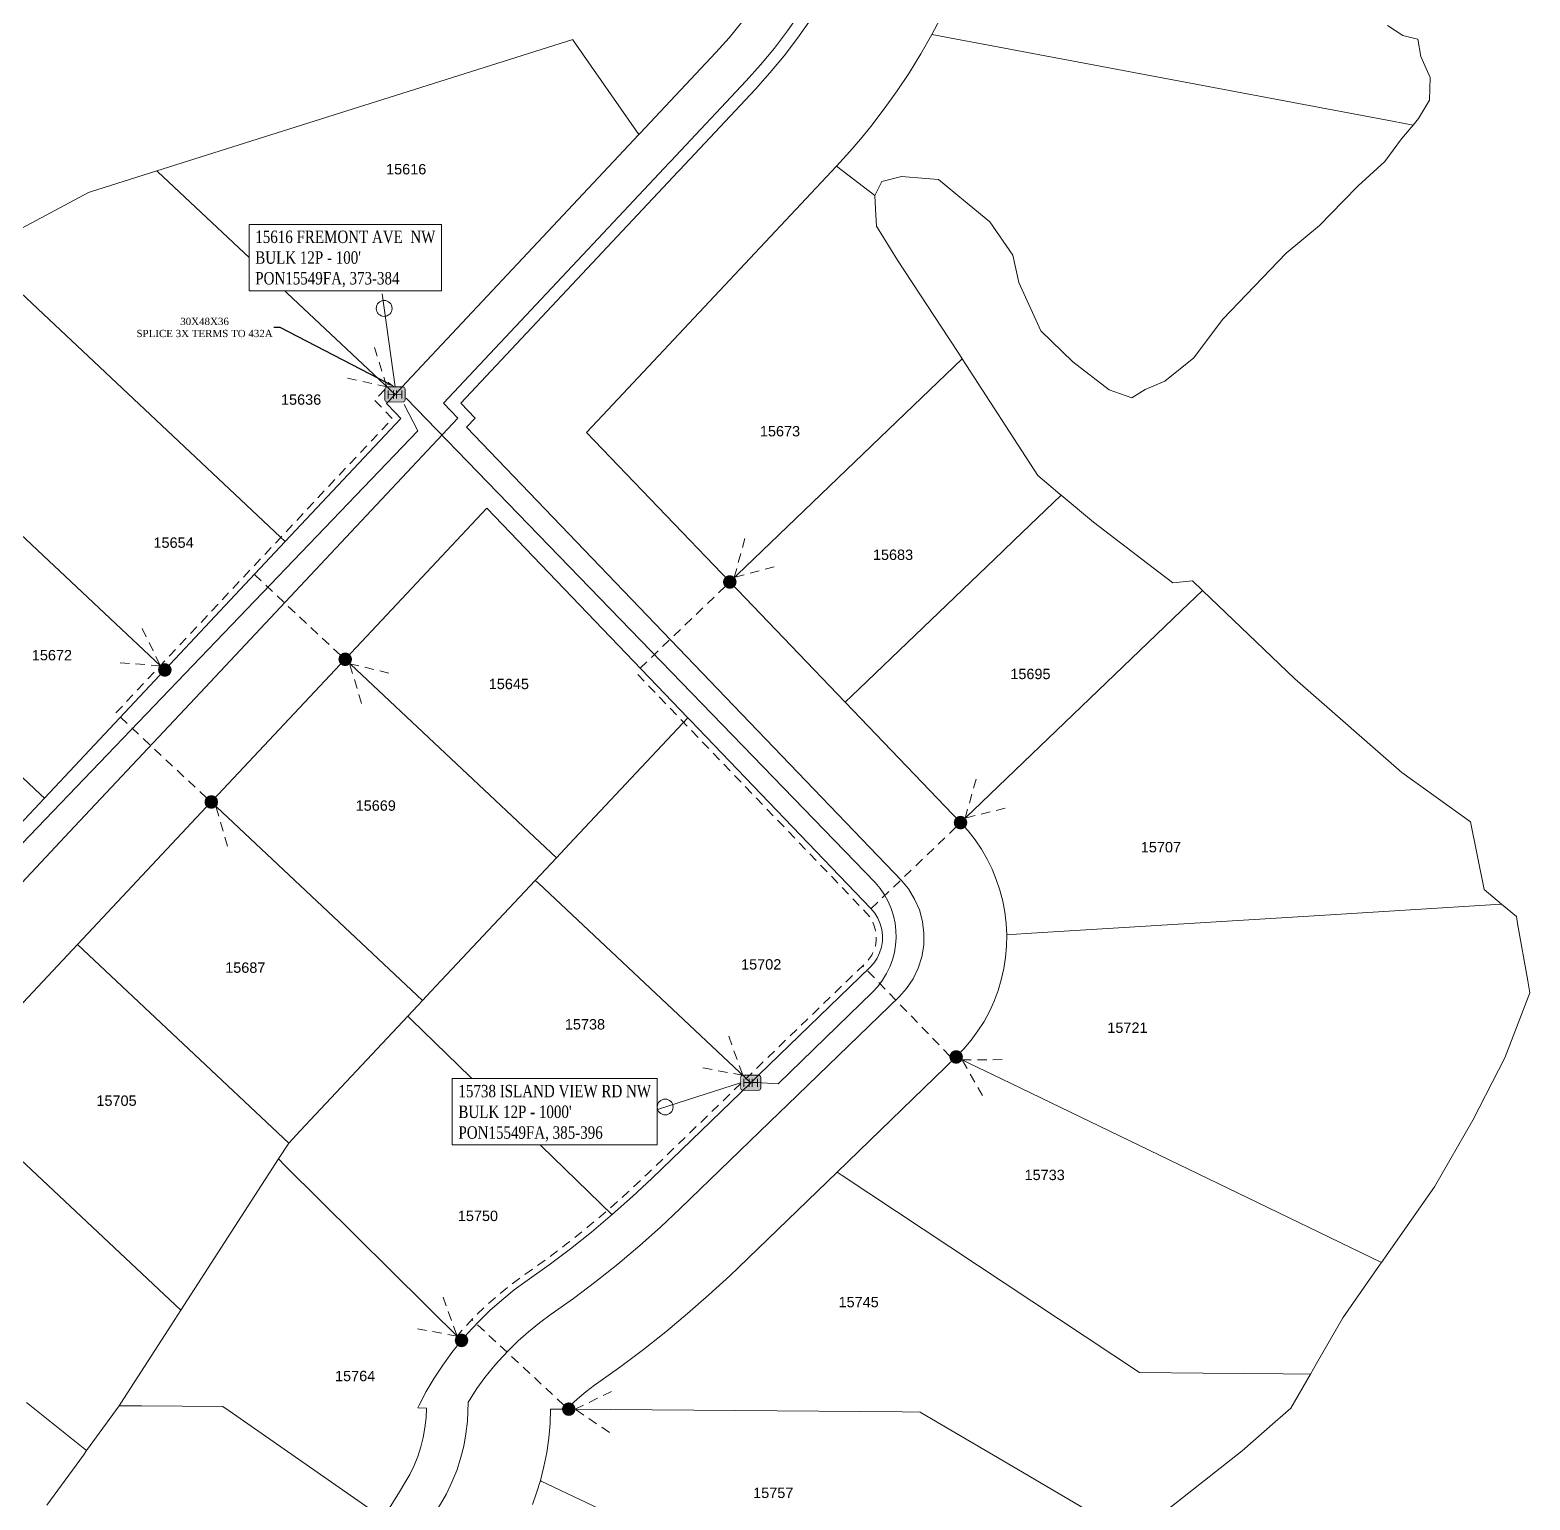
# Model space of a CAD drawing. Header units: feet. Extents: x 865220 to 2774701, y -2240498 to 961524.
# Drawn here: x 2767612 to 2768336, y 955923 to 956633 of the extents above; entities that cross this region are included whole.
import ezdxf
from ezdxf import colors
from ezdxf.entities.mleader import LeaderData, LeaderLine
from ezdxf.enums import TextEntityAlignment as Align
from ezdxf.lldxf.tags import DXFTag
from ezdxf.math import Vec2, Vec3

# ---------------------------------------------------------------- set-up
doc = ezdxf.new("R2010")
doc.units = ezdxf.units.FT
doc.header["$LTSCALE"] = 0.015
doc.header["$MEASUREMENT"] = 0
doc.linetypes.add('DASHED', pattern=[5, 3, -2])
for name, color, linetype, lineweight in [('144D', 112, '144D', 5), ('432A', 112, '432A', 5), ('DETAIL', 7, 'Continuous', 5), ('DROP BURIED', 7, 'DASHED', 5), ('Parcels', 7, 'Continuous', 0), ('PROP_TEL', 6, 'Continuous', 5), ('RUNNING LINE (UNDERGROUND)', 10, 'Continuous', 40), ('TAIL', 1, 'MST', 5), ('TERMINALS', 7, 'Continuous', 5)]:
    doc.layers.add(name, color=color, linetype=linetype, lineweight=lineweight)
doc.layers.add('Scott County Addresses', color=7, linetype='Continuous')
doc.layers.add('TELEPHONE STRUCT-PROP', color=6, linetype='Continuous')
doc.styles.add('Dimensions 100', font='arial.ttf')
doc.styles.add('Line', font='txt.shx', dxfattribs={"height": 3})
doc.styles.add('SIMPLEX', font='times.ttf', dxfattribs={"width": 0.8})
doc.styles.get("Standard").update_dxf_attribs({"font": 'times.ttf'})
doc.styles.add('Utilities', font='arial.ttf', dxfattribs={"height": 2.5})
tags = doc.linetypes.add('144D', pattern='A,80,-5,["144D",Line,S=1.5,R=0,X=0,Y=-1.5],-24', length=109).pattern_tags.tags
tags[6] = DXFTag(74, 10)
tags = doc.linetypes.add('432A', pattern='A,80,-5,["432A",Line,S=1.5,R=0,X=0,Y=-1.5],-24', length=109).pattern_tags.tags
tags[6] = DXFTag(74, 10)
tags = doc.linetypes.add('MST', pattern='A,5,-5,5,-5,["TAIL",Line,S=1.5,R=0,X=0,Y=-1.5],-20', length=40).pattern_tags.tags
tags[10] = DXFTag(74, 10)

# ---------------------------------------------------------------- blocks, each defined once
blk = doc.blocks.new('ACMAP_ANN_TEMPLATE_Scott County Address')
at = {"layer": 'Scott County Addresses', "style": 'Dimensions 100'}
blk.add_attdef('ScottCountyAddress', (0, 0), '', height=50, dxfattribs=at)
blk = doc.blocks.new('NEW HH')
at = {"ltscale": 40, "true_color": 0xffffff}
h = blk.add_hatch(color=7, dxfattribs=at)
h.dxf.hatch_style = 1
h.paths.add_polyline_path([(-0.0611, -0.0305, 0.414214), (-0.0458, -0.0458), (0.0458, -0.0458, 0.414214), (0.0611, -0.0305), (0.0611, 0.0305, 0.414214), (0.0458, 0.0458), (-0.0458, 0.0458, 0.414214), (-0.0611, 0.0305)])
at = {"layer": 'RUNNING LINE (UNDERGROUND)', "color": 6, "lineweight": 0, "const_width": 0.005, "flags": 128}
blk.add_lwpolyline([(-0.0611, 0.0305), (-0.0611, -0.0305, 0.414214), (-0.0458, -0.0458), (0.0458, -0.0458, 0.414214), (0.0611, -0.0305), (0.0611, 0.0305, 0.414214), (0.0458, 0.0458), (-0.0458, 0.0458, 0.414214)], format="xyb", close=True, dxfattribs=at)
at = {"layer": 'TELEPHONE STRUCT-PROP', "color": 18, "true_color": 0x000000, "style": 'Utilities'}
blk.add_text('HH', height=0.05, dxfattribs=at).set_placement((0, 0), align=Align.MIDDLE_CENTER)
blk = doc.blocks.new('Proposed FlowerPot')
at = {"lineweight": 5, "ltscale": 100, "true_color": 0xffffff}
h = blk.add_hatch(color=7, dxfattribs=at)
h.dxf.hatch_style = 1
h.paths.add_polyline_path([(-0.06, 0, 0.414214), (0, -0.06, 0.414214), (0.06, 0, 0.414214), (0, 0.06, 0.414214)])
at = {"lineweight": 5, "ltscale": 100}
blk.add_circle((0, 0), 0.0604, dxfattribs=at)
at = {"layer": 'RUNNING LINE (UNDERGROUND)', "color": 6, "lineweight": 5, "const_width": 0.00907, "flags": 128}
blk.add_lwpolyline([(-0.06, 0, -0.414214), (0, 0.06, -0.414214), (0.06, 0, -0.414214), (0, -0.06, -0.414214), (-0.06, 0)], format="xyb", dxfattribs=at)
at = {"color": 18, "linetype": 'ByBlock', "lineweight": 5, "ltscale": 100, "true_color": 0x000000, "style": 'Dimensions 100'}
blk.add_text('F', height=0.0744, dxfattribs=at).set_placement((-0.029, -0.037))
blk = doc.blocks.new('TERMINAL')
at = {"lineweight": 5, "ltscale": 0.5, "flags": 128}
blk.add_lwpolyline([(-0.07, -0.65), (-0.07, 44.75)], dxfattribs=at)
at = {"lineweight": 5, "ltscale": 0.5}
blk.add_circle((-0.07, 37.61), 3.83, dxfattribs=at)

msp = doc.modelspace()

# ---------------------------------------------------------------- linework, layer by layer
at = {"layer": '144D', "lineweight": 5, "ltscale": 100, "flags": 128}
msp.add_lwpolyline([(2768004.85, 956736.15), (2768021.13, 956707.77), (2768017.15, 956695.46), (2768013.41, 956685.36), (2768009.25, 956675.44), (2768004.68, 956665.69), (2767999.71, 956656.15), (2767994.33, 956646.83), (2767988.57, 956637.74), (2767982.43, 956628.89), (2767975.93, 956620.32), (2767969.07, 956612.03), (2767962.05, 956604.23), (2767925.32, 956565.11), (2767924.71, 956564.46), (2767900.24, 956538.39), (2767819.7, 956452.61), (2767826.63, 956445.39), (2767822.51, 956441), (2767943.84, 956314.55), (2768032.75, 956221.9), (2768035.95, 956218.05), (2768038.95, 956213.17), (2768041.23, 956207.91), (2768042.73, 956202.39), (2768043.44, 956196.71), (2768043.33, 956190.98), (2768042.41, 956185.33), (2768040.7, 956179.87), (2768038.23, 956174.7), (2768035.05, 956169.94), (2768031.7, 956166.21), (2767977.54, 956113.88), (2767973.67, 956110.13), (2767925.75, 956063.83), (2767916.14, 956054.79), (2767906.18, 956045.91), (2767895.53, 956036.93), (2767884.96, 956028.5), (2767874.16, 956020.36), (2767863.45, 956012.74), (2767857.69, 956008.54), (2767852.42, 956004.31), (2767847.37, 955999.83), (2767842.54, 955995.12), (2767837.87, 955990.1), (2767835.48, 955987.32), (2767831.32, 955982.11), (2767827.47, 955976.8), (2767823.87, 955971.31), (2767823.28, 955970.32), (2767822.89, 955961.14), (2767822.22, 955955.06), (2767821.13, 955949.03), (2767819.64, 955943.09), (2767817.74, 955937.27), (2767815.46, 955931.59), (2767812.79, 955926.07), (2767809.92, 955921.05), (2767807.08, 955916.45), (2767799.28, 955903.8), (2767757.28, 955835.72), (2767715.28, 955767.64), (2767673.29, 955699.55), (2767640.34, 955645.78), (2767614.27, 955641.97)], dxfattribs=at)
at = {"layer": '432A', "lineweight": 5, "ltscale": 100, "flags": 128}
msp.add_lwpolyline([(2768003.87, 956731.72), (2768014.71, 956707.42), (2768011.48, 956697.42), (2768007.83, 956687.57), (2768003.77, 956677.87), (2767999.3, 956668.36), (2767994.44, 956659.04), (2767989.2, 956649.93), (2767983.57, 956641.05), (2767977.58, 956632.42), (2767971.23, 956624.05), (2767964.53, 956615.95), (2767957.64, 956608.29), (2767920.95, 956569.22), (2767920.34, 956568.57), (2767895.86, 956542.5), (2767811.42, 956452.56), (2767818.35, 956445.34), (2767749.56, 956372.08), (2767691.38, 956310.12), (2767633.21, 956248.16), (2767575.03, 956186.21), (2767520.27, 956127.89), (2767468.55, 956072.81), (2767399.47, 955998.27), (2767389.51, 955986.59), (2767378.57, 955973.21), (2767367.86, 955959.53), (2767366.97, 955958.37), (2767360.5, 955949.77), (2767354.13, 955941.08), (2767353.12, 955939.68), (2767352.08, 955938.23), (2767351.05, 955936.79), (2767348.97, 955933.86), (2767347.95, 955932.41), (2767346.93, 955930.95), (2767344.92, 955928.07), (2767336.81, 955916.15), (2767335.91, 955914.8), (2767326.79, 955900.79), (2767318, 955886.68), (2767309.51, 955872.39), (2767301.3, 955857.94), (2767293.39, 955843.32), (2767285.79, 955828.57), (2767278.49, 955813.66), (2767271.49, 955798.62), (2767264.79, 955783.43), (2767258.4, 955768.12), (2767252.18, 955752.31), (2767246.29, 955736.38), (2767240.73, 955720.33), (2767235.51, 955704.17), (2767230.61, 955687.9), (2767226.45, 955673.03), (2767222.58, 955658.07), (2767218.96, 955642.96), (2767208.72, 955598.32), (2767181.88, 955481.37), (2767141.62, 955305.95), (2767111.43, 955174.39), (2767074.54, 955013.59), (2767072.27, 955003.7), (2767068.68, 954989), (2767064.68, 954974.26), (2767060.28, 954959.63), (2767055.49, 954945.13), (2767050.32, 954930.76), (2767044.8, 954916.64), (2767044.12, 954914.97), (2767038.68, 954902.12), (2767032.88, 954889.3), (2767026.76, 954876.63), (2767020.33, 954864.11), (2767013.6, 954851.76), (2767006.69, 954839.79), (2766998.23, 954825.96), (2766990.38, 954813.88), (2766982.23, 954802), (2766973.79, 954790.33), (2766965.05, 954778.88), (2766956.03, 954767.65), (2766946.73, 954756.65), (2766937.16, 954745.89), (2766927.32, 954735.38), (2766917.22, 954725.11), (2766894.79, 954708.69), (2766916.48, 954688.67), (2766851.49, 954646.39), (2766865.6, 954618.17)], dxfattribs=at)
at = {"layer": 'DROP BURIED', "lineweight": 5, "ltscale": 100}
for points in [[(2767777.98, 956479.51), (2767784.07, 956460.46), (2767764.53, 956464.71)], [(2767971.14, 956373.57), (2767951.81, 956368.43), (2767957.03, 956387.74)], [(2767665.87, 956343.84), (2767674.62, 956325.86), (2767654.67, 956327.27)], [(2767771.75, 956307.65), (2767766.05, 956326.82), (2767785.5, 956322.17)], [(2768082.7, 956257.08), (2768063.28, 956252.27), (2768068.82, 956271.49)], [(2767707.07, 956238.76), (2767701.37, 956257.93)], [(2767949.13, 956146.98), (2767955.89, 956128.16), (2767936.21, 956131.71)], [(2768071.75, 956118.31), (2768061.74, 956135.62), (2768081.74, 956135.64)], [(2767811.17, 956021.04), (2767817.94, 956002.22), (2767798.25, 956005.78)], [(2767891.57, 955955.69), (2767874.98, 955966.86), (2767892.95, 955975.64)]]:
    msp.add_lwpolyline(points, dxfattribs=at)
at = {"layer": 'DROP BURIED', "lineweight": 5, "ltscale": 100, "flags": 128}
for points in [[(2767653.19, 956303.04), (2767674.62, 956325.87), (2767732.8, 956387.82), (2767786.64, 956445.17), (2767785.96, 956445.88), (2767778.05, 956454.05), (2767783.07, 956459.23)], [(2767830.3, 956399.65), (2767830.19, 956399.77)], [(2767761.58, 956330.88), (2767717.87, 956371.93)], [(2767947.5, 956364.14), (2767904.23, 956322.61)], [(2767817.51, 956001.68), (2767817.78, 956002.01), (2767820.74, 956005.44), (2767826.08, 956011.18), (2767831.7, 956016.67), (2767837.58, 956021.89), (2767843.7, 956026.81), (2767850.01, 956031.4), (2767860.56, 956038.92), (2767870.86, 956046.68), (2767880.95, 956054.72), (2767891.11, 956063.29), (2767900.6, 956071.75), (2767909.88, 956080.48), (2767957.68, 956126.67), (2767961.56, 956130.42), (2768015.13, 956182.18), (2768016.83, 956184.08), (2768018.19, 956186.11), (2768019.24, 956188.32), (2768019.97, 956190.65), (2768020.37, 956193.06), (2768020.41, 956195.5), (2768020.11, 956197.93), (2768019.47, 956200.28), (2768018.5, 956202.52), (2768017.22, 956204.61), (2768015.59, 956206.57), (2767928.45, 956297.37), (2767927.25, 956298.63), (2767904.23, 956322.61)], [(2767696.9, 956261.99), (2767653.19, 956303.04)], [(2768058.98, 956247.97), (2768015.71, 956206.44)], [(2768055.98, 956137.36), (2768013.86, 956180.96)], [(2767869.55, 955968.83), (2767825.12, 956010.15)]]:
    msp.add_lwpolyline(points, dxfattribs=at)
at = {"layer": 'Parcels', "lineweight": 5}
for p, q in [((2768051.25, 956638.13), (2768047.23, 956630.54)), ((2768047.23, 956630.54), (2768041.96, 956621.29)), ((2768047.23, 956630.54), (2768243.22, 956593.72)), ((2768274.67, 956630.11), (2768267.41, 956634.99)), ((2768280.51, 956628.73), (2768274.67, 956630.11)), ((2767873.79, 956628.11), (2767672.98, 956564.75)), ((2767873.9, 956627.95), (2767873.79, 956628.11)), ((2767873.79, 956628.11), (2767873.9, 956627.95)), ((2767874.21, 956627.51), (2767873.9, 956627.95)), ((2767873.9, 956627.95), (2767874.21, 956627.51)), ((2767905.76, 956582.26), (2767874.21, 956627.51)), ((2767874.21, 956627.51), (2767905.76, 956582.26)), ((2768281.99, 956628.38), (2768280.51, 956628.73)), ((2768283.39, 956619.94), (2768281.99, 956628.38)), ((2768041.96, 956621.29), (2768036.38, 956612.22)), ((2768287.92, 956609.86), (2768283.39, 956619.94)), ((2768036.38, 956612.22), (2768030.49, 956603.35)), ((2768287.69, 956598.83), (2768287.92, 956609.86)), ((2768030.49, 956603.35), (2768024.29, 956594.69)), ((2768024.29, 956594.69), (2768017.81, 956586.25)), ((2768269.73, 956588.74), (2768243.22, 956593.72)), ((2768243.22, 956593.72), (2768269.73, 956588.74)), ((2768282.26, 956590.01), (2768287.69, 956598.83)), ((2768017.81, 956586.25), (2768012.81, 956580.12)), ((2768279.68, 956586.87), (2768269.73, 956588.74)), ((2768269.73, 956588.74), (2768279.68, 956586.87)), ((2768274.17, 956580.19), (2768279.68, 956586.87)), ((2768279.68, 956586.87), (2768282.26, 956590.01)), ((2768279.68, 956586.87), (2768279.68, 956586.87)), ((2767905.76, 956582.26), (2767905.76, 956582.26)), ((2768012.81, 956580.12), (2768007.65, 956574.13)), ((2768266.06, 956569.31), (2768274.17, 956580.19)), ((2768007.65, 956574.13), (2768001.23, 956567.07)), ((2767640.88, 956554.63), (2767672.98, 956564.75)), ((2767672.98, 956564.75), (2767673.4, 956564.36)), ((2767787.96, 956456.79), (2767673.4, 956564.36)), ((2767673.4, 956564.36), (2767673.4, 956564.36)), ((2768001.23, 956567.07), (2767888.11, 956446.61)), ((2768019.74, 956552.81), (2768001.23, 956567.07)), ((2768253.21, 956557.49), (2768266.06, 956569.31)), ((2768019.74, 956552.81), (2768023.03, 956559.57)), ((2768023.03, 956559.57), (2768032.54, 956562.01)), ((2768032.54, 956562.01), (2768044.33, 956561.07)), ((2768044.33, 956561.07), (2768050.39, 956560.59)), ((2768050.39, 956560.59), (2768062.46, 956550.62)), ((2768245.92, 956550.09), (2768253.21, 956557.49)), ((2767639.93, 956554.33), (2767586.04, 956525.63)), ((2767640.88, 956554.63), (2767639.93, 956554.33)), ((2768020.08, 956546.22), (2768019.74, 956552.81)), ((2768019.74, 956552.81), (2768019.74, 956552.81)), ((2768062.46, 956550.62), (2768075.19, 956540.11)), ((2768234.42, 956538.42), (2768245.92, 956550.09)), ((2768020.49, 956538.07), (2768020.08, 956546.22)), ((2768030.66, 956521.57), (2768020.49, 956538.07)), ((2768075.19, 956540.11), (2768086.43, 956524.11)), ((2768218.38, 956525.09), (2768234.42, 956538.42)), ((2767586.52, 956525.18), (2767732.49, 956388.11)), ((2768055.65, 956483.74), (2768030.66, 956521.57)), ((2768086.43, 956524.11), (2768089.31, 956510.91)), ((2768187.76, 956493.13), (2768218.38, 956525.09)), ((2768089.31, 956510.91), (2768099.87, 956487.57)), ((2768182.31, 956485.89), (2768187.76, 956493.13)), ((2768099.87, 956487.57), (2768115.33, 956472.53)), ((2768173.72, 956474.49), (2768182.31, 956485.89)), ((2767674.62, 956325.86), (2767507.23, 956483.04)), ((2768060.62, 956476.07), (2768055.65, 956483.74)), ((2768034.37, 956447.57), (2768061.94, 956474.03)), ((2768061.94, 956474.03), (2768060.62, 956476.07)), ((2768098.44, 956417.69), (2768061.94, 956474.03)), ((2768115.33, 956472.53), (2768132.93, 956459.03)), ((2768159.82, 956463.21), (2768173.72, 956474.49)), ((2768150.28, 956459.2), (2768159.82, 956463.21)), ((2768132.93, 956459.03), (2768143.89, 956455.13)), ((2768143.89, 956455.13), (2768150.28, 956459.2)), ((2767616.76, 956263.61), (2767420.28, 956448.1)), ((2767888.11, 956446.61), (2767880.42, 956438.41)), ((2767957.04, 956373.36), (2768034.37, 956447.57)), ((2767880.42, 956438.41), (2767949.65, 956366.27)), ((2768109.14, 956408.68), (2768098.44, 956417.69)), ((2768109.65, 956408.25), (2768086.95, 956386.47)), ((2768109.65, 956408.25), (2768109.14, 956408.68)), ((2768125.31, 956395.07), (2768109.65, 956408.25)), ((2768109.65, 956408.25), (2768109.65, 956408.25)), ((2767832.36, 956401.84), (2767771.83, 956337.38)), ((2768154.15, 956373.1), (2768125.31, 956395.07)), ((2767732.49, 956388.11), (2767734.98, 956385.77)), ((2767734.98, 956385.77), (2767734.98, 956385.77)), ((2768081.49, 956381.22), (2768086.95, 956386.47)), ((2768012.19, 956314.73), (2768081.49, 956381.22)), ((2767957.04, 956373.36), (2767949.65, 956366.27)), ((2768163.61, 956365.9), (2768154.15, 956373.1)), ((2767949.65, 956366.27), (2768005.38, 956308.19)), ((2768173.09, 956366.76), (2768163.61, 956365.9)), ((2768177.9, 956362.16), (2768167.9, 956352.57)), ((2768177.9, 956362.16), (2768173.09, 956366.76)), ((2768222.58, 956319.49), (2768177.9, 956362.16)), ((2768177.9, 956362.16), (2768177.9, 956362.16)), ((2768167.9, 956352.57), (2768139.54, 956325.36)), ((2767771.83, 956337.38), (2767763.91, 956328.95)), ((2767676.8, 956323.81), (2767674.62, 956325.86)), ((2767763.91, 956328.95), (2767702.54, 956263.6)), ((2767865.96, 956233.13), (2767763.91, 956328.95)), ((2768139.54, 956325.36), (2768067.35, 956256.09)), ((2768067.35, 956256.09), (2768139.54, 956325.36)), ((2768274.21, 956274.28), (2768222.58, 956319.49)), ((2768005.38, 956308.19), (2768012.19, 956314.73)), ((2768005.38, 956308.19), (2768061.11, 956250.1)), ((2767929.41, 956300.7), (2767872.07, 956239.64)), ((2767929.41, 956300.7), (2767929.41, 956300.7)), ((2768307.37, 956250.48), (2768274.21, 956274.28)), ((2767618.63, 956261.86), (2767616.76, 956263.61)), ((2767699.23, 956260.07), (2767637.16, 956193.96)), ((2767702.54, 956263.6), (2767699.23, 956260.07)), ((2767699.23, 956260.07), (2767801.28, 956164.25)), ((2768067.35, 956256.09), (2768061.11, 956250.1)), ((2768061.11, 956250.1), (2768067.35, 956256.09)), ((2768061.11, 956250.1), (2768064.75, 956246.04)), ((2768064.75, 956246.04), (2768068.11, 956241.75)), ((2768314.05, 956217.75), (2768307.37, 956250.48)), ((2767865.96, 956233.13), (2767872.07, 956239.64)), ((2768068.11, 956241.75), (2768071.16, 956237.23)), ((2767855.72, 956222.21), (2767865.96, 956233.13)), ((2767865.96, 956233.13), (2767865.96, 956233.13)), ((2768071.16, 956237.23), (2768073.9, 956232.51)), ((2768073.9, 956232.51), (2768076.32, 956227.63)), ((2768076.32, 956227.63), (2768078.39, 956222.58)), ((2767855.72, 956222.21), (2767805.32, 956168.54)), ((2767805.32, 956168.54), (2767855.72, 956222.21)), ((2767857.21, 956220.82), (2767855.72, 956222.21)), ((2767959.77, 956124.51), (2767857.21, 956220.82)), ((2768078.39, 956222.58), (2768080.12, 956217.41)), ((2768080.12, 956217.41), (2768081.5, 956212.13)), ((2768322.42, 956210.78), (2768314.05, 956217.75)), ((2768081.5, 956212.13), (2768082.51, 956206.78)), ((2768242.43, 956205.8), (2768319.72, 956210.61)), ((2768322.42, 956210.78), (2768319.72, 956210.61)), ((2768329.56, 956204.82), (2768322.42, 956210.78)), ((2768322.42, 956210.78), (2768322.42, 956210.78)), ((2768082.51, 956206.78), (2768083.15, 956201.36)), ((2768242.43, 956205.8), (2768092.86, 956196.5)), ((2768330.16, 956201.43), (2768329.56, 956204.82)), ((2768083.15, 956201.36), (2768083.43, 956195.91)), ((2768083.43, 956195.91), (2768083.33, 956190.45)), ((2768083.43, 956195.91), (2768092.86, 956196.5)), ((2768335.13, 956173.66), (2768330.16, 956201.43)), ((2767634.55, 956191.19), (2767569.87, 956122.31)), ((2767637.16, 956193.96), (2767634.55, 956191.19)), ((2767634.55, 956191.19), (2767736.6, 956095.36)), ((2768083.33, 956190.45), (2768082.86, 956185)), ((2768082.86, 956185), (2768082.02, 956179.59)), ((2768080.81, 956174.26), (2768079.24, 956169.02)), ((2768082.02, 956179.59), (2768080.81, 956174.26)), ((2768336.16, 956167.89), (2768335.13, 956173.66)), ((2767805.32, 956168.54), (2767801.28, 956164.25)), ((2768079.24, 956169.02), (2768077.32, 956163.9)), ((2768323.96, 956136.6), (2768336.16, 956167.89)), ((2767801.28, 956164.25), (2767794.12, 956156.62)), ((2767801.28, 956164.25), (2767801.28, 956164.25)), ((2768075.06, 956158.92), (2768072.46, 956154.11)), ((2768077.32, 956163.9), (2768075.06, 956158.92)), ((2767794.12, 956156.62), (2767742.12, 956101.24)), ((2767795.77, 956155.01), (2767794.12, 956156.62)), ((2767794.12, 956156.62), (2767795.77, 956155.01)), ((2767892.77, 956060.76), (2767795.77, 956155.01)), ((2767795.77, 956155.01), (2767892.77, 956060.76)), ((2768072.46, 956154.11), (2768069.53, 956149.49)), ((2768066.3, 956145.07), (2768062.78, 956140.89)), ((2768069.53, 956149.49), (2768066.3, 956145.07)), ((2768058.98, 956136.96), (2768001.46, 956081.37)), ((2768062.78, 956140.89), (2768058.98, 956136.96)), ((2768058.98, 956136.96), (2768065.51, 956133.8)), ((2768308.62, 956106.43), (2768323.96, 956136.6)), ((2768080.97, 956126.34), (2768065.51, 956133.8)), ((2767569.87, 956122.31), (2767684.52, 956014.66)), ((2767959.77, 956124.51), (2767959.77, 956124.51)), ((2768080.97, 956126.34), (2768204.6, 956066.65)), ((2767742.12, 956101.24), (2767736.6, 956095.36)), ((2767736.6, 956095.36), (2767742.12, 956101.24)), ((2768290.09, 956074.23), (2768308.62, 956106.43)), ((2767736.6, 956095.36), (2767731.66, 956087.7)), ((2767736.6, 956095.36), (2767736.6, 956095.36)), ((2767684.52, 956014.66), (2767731.66, 956087.7)), ((2767731.66, 956087.7), (2767734.95, 956084.44)), ((2767820.09, 956000.09), (2767734.95, 956084.44)), ((2768001.46, 956081.37), (2767953.64, 956035.17)), ((2768003.96, 956079.71), (2768001.46, 956081.37)), ((2768001.46, 956081.37), (2768003.96, 956079.71)), ((2768147.5, 955984.57), (2768003.96, 956079.71)), ((2768003.96, 956079.71), (2768147.5, 955984.57)), ((2768264.47, 956037.74), (2768290.09, 956074.23)), ((2768204.6, 956066.65), (2768264.47, 956037.74)), ((2767892.77, 956060.76), (2767893.07, 956061.02)), ((2767892.77, 956060.76), (2767892.77, 956060.76)), ((2767953.64, 956035.17), (2767949.61, 956031.31)), ((2768245.7, 956011.01), (2768263.48, 956036.34)), ((2768263.48, 956036.34), (2768264.47, 956037.74)), ((2768264.47, 956037.74), (2768264.47, 956037.74)), ((2767949.61, 956031.31), (2767939.55, 956022.03)), ((2767939.55, 956022.03), (2767929.26, 956013.01)), ((2767684.52, 956014.66), (2767681.64, 956010.2)), ((2767684.52, 956014.66), (2767684.52, 956014.66)), ((2767655.55, 955969.76), (2767681.64, 956010.2)), ((2767929.26, 956013.01), (2767918.74, 956004.25)), ((2768233.02, 955988.94), (2768245.7, 956011.01)), ((2767820.09, 956000.09), (2767820.09, 956000.09)), ((2767918.74, 956004.25), (2767908, 955995.77)), ((2767908, 955995.77), (2767897.05, 955987.56)), ((2767897.05, 955987.56), (2767885.89, 955979.63)), ((2768147.5, 955984.57), (2768178.23, 955984.31)), ((2768216.92, 955983.99), (2768178.23, 955984.31)), ((2768178.23, 955984.31), (2768216.92, 955983.99)), ((2768230.11, 955983.87), (2768233.02, 955988.94)), ((2767884.24, 955978.46), (2767880.09, 955975.3)), ((2767885.89, 955979.63), (2767884.24, 955978.46)), ((2768216.92, 955983.99), (2768230.11, 955983.87)), ((2768220.63, 955967.37), (2768230.11, 955983.87)), ((2768230.11, 955983.87), (2768230.11, 955983.87)), ((2767639, 955946.9), (2767609.9, 955970.06)), ((2767876.1, 955971.92), (2767872.29, 955968.33)), ((2767880.09, 955975.3), (2767876.1, 955971.92)), ((2767654.75, 955968.53), (2767639, 955946.9)), ((2767655.55, 955969.76), (2767654.75, 955968.53)), ((2767654.8, 955968.53), (2767654.75, 955968.53)), ((2767654.8, 955968.53), (2767665.46, 955968.46)), ((2767704.79, 955968.21), (2767665.46, 955968.46)), ((2767707.86, 955966.07), (2767704.79, 955968.21)), ((2767704.79, 955968.21), (2767704.79, 955968.21)), ((2767782.26, 955914.3), (2767707.86, 955966.07)), ((2767863.13, 955966.93), (2767862.89, 955959.94)), ((2767870.89, 955966.91), (2767863.13, 955966.97)), ((2767863.13, 955966.97), (2767863.13, 955966.93)), ((2767872.29, 955968.33), (2767870.89, 955966.91)), ((2767871.88, 955966.9), (2767870.89, 955966.91)), ((2767870.89, 955966.91), (2767870.89, 955966.91)), ((2768032.96, 955965.54), (2767871.88, 955966.9)), ((2768041.54, 955965.47), (2768032.96, 955965.54)), ((2768047.1, 955962.21), (2768041.54, 955965.47)), ((2768213.03, 955960.74), (2768216.75, 955963.99)), ((2768216.75, 955963.99), (2768220.63, 955967.37)), ((2767862.89, 955959.94), (2767862.26, 955952.97)), ((2768086.42, 955939.15), (2768047.1, 955962.21)), ((2768197.08, 955946.83), (2768213.03, 955960.74)), ((2767862.26, 955952.97), (2767861.27, 955946.04)), ((2767619.8, 955920.53), (2767637.43, 955944.75)), ((2767639, 955946.9), (2767637.43, 955944.75)), ((2767639, 955946.9), (2767639, 955946.9)), ((2767861.27, 955946.04), (2767859.9, 955939.18)), ((2768160.75, 955918.14), (2768197.08, 955946.83)), ((2767859.9, 955939.18), (2767858.16, 955932.4)), ((2768148.91, 955902.5), (2768086.42, 955939.15)), ((2767856.33, 955926.49), (2767854.31, 955920.93)), ((2767858.16, 955932.4), (2767856.33, 955926.49)), ((2767858.16, 955932.4), (2767858.58, 955932.2)), ((2767898.94, 955912.99), (2767858.58, 955932.2))]:
    msp.add_line(p, q, dxfattribs=at)
for points in [[(2767560.45, 956199.9), (2767618.63, 956261.86), (2767676.8, 956323.81), (2767734.98, 956385.77), (2767790.78, 956445.19), (2767788.13, 956447.95), (2767783.85, 956452.41), (2767787.96, 956456.79), (2767793.51, 956462.7), (2767881.28, 956556.19), (2767905.76, 956582.26), (2767906.37, 956582.91), (2767942.91, 956621.83), (2767949.38, 956629.01), (2767955.54, 956636.47)], [(2767782.26, 955914.3), (2767790.06, 955926.95), (2767792.72, 955931.26), (2767795.08, 955935.4), (2767797.16, 955939.69), (2767798.93, 955944.1), (2767800.41, 955948.63), (2767801.57, 955953.25), (2767802.41, 955957.94), (2767802.94, 955962.67), (2767803.14, 955967.43), (2767798.92, 955967.52), (2767799.56, 955968.81), (2767803.07, 955975.44), (2767806.89, 955981.89), (2767811, 955988.16), (2767815.4, 955994.23), (2767820.09, 956000.09), (2767822.97, 956003.44), (2767828.22, 956009.09), (2767833.74, 956014.48), (2767839.52, 956019.6), (2767845.53, 956024.43), (2767851.76, 956028.97), (2767862.34, 956036.5), (2767872.7, 956044.31), (2767882.85, 956052.4), (2767893.07, 956061.02), (2767902.63, 956069.54), (2767911.95, 956078.31), (2767959.77, 956124.51), (2767963.64, 956128.26), (2768017.29, 956180.1), (2768019.21, 956182.24), (2768020.8, 956184.62), (2768022.04, 956187.21), (2768022.9, 956189.95), (2768023.36, 956192.79), (2768023.42, 956195.66), (2768023.06, 956198.51), (2768022.31, 956201.28), (2768021.17, 956203.91), (2768019.66, 956206.36), (2768017.83, 956208.57), (2767930.62, 956299.45), (2767929.41, 956300.7), (2767832.36, 956401.84)]]:
    msp.add_lwpolyline(points, dxfattribs=at)
at = {"layer": 'TAIL', "lineweight": 5, "ltscale": 100, "flags": 128}
msp.add_lwpolyline([(2767792.39, 956451.93), (2767798.93, 956439.32), (2767510.22, 956138.28)], dxfattribs=at)

# ---------------------------------------------------------------- block references
at = {"layer": 'PROP_TEL', "lineweight": 5}
for name, p, xscale, yscale, zscale in [('NEW HH', (2767787.96, 956456.79), 80, 80, 80), ('Proposed FlowerPot', (2767949.65, 956366.27), 50, 50, 50), ('Proposed FlowerPot', (2767763.91, 956328.95), 50, 50, 50), ('Proposed FlowerPot', (2767676.8, 956323.81), 50, 50, 50), ('Proposed FlowerPot', (2767699.23, 956260.07), 50, 50, 50), ('Proposed FlowerPot', (2768061.11, 956250.1), 50, 50, 50), ('Proposed FlowerPot', (2768058.98, 956136.96), 50, 50, 50), ('NEW HH', (2767959.77, 956124.51), 80, 80, 80), ('Proposed FlowerPot', (2767820.09, 956000.09), 50, 50, 50), ('Proposed FlowerPot', (2767871.88, 955966.9), 50, 50, 50)]:
    msp.add_blockref(name, p, dxfattribs=dict(at, xscale=xscale, yscale=yscale, zscale=zscale))
at = {"layer": 'Scott County Addresses', "lineweight": 5}
ref = msp.add_blockref('ACMAP_ANN_TEMPLATE_Scott County Address', (2767772.66, 956518.71), dxfattribs=dict(at, xscale=0.1, yscale=0.1, zscale=0.1))
ref.add_attrib('ScottCountyAddress', '15616', (2767783.64, 956563.06), dxfattribs={"height": 5, "style": 'Dimensions 100'})
at = {"layer": 'Scott County Addresses', "lineweight": 5, "xscale": 0.1, "yscale": 0.1, "zscale": 0.1}
for p, values in [((2767732.89, 956451.83), {'ScottCountyAddress': '15636'}), ((2767964.2, 956436.56), {'ScottCountyAddress': '15673'}), ((2767671.3, 956382.76), {'ScottCountyAddress': '15654'}), ((2768018.79, 956376.91), {'ScottCountyAddress': '15683'}), ((2767612.54, 956328.44), {'ScottCountyAddress': '15672'}), ((2767833.24, 956314.52), {'ScottCountyAddress': '15645'}), ((2768085.16, 956319.35), {'ScottCountyAddress': '15695'}), ((2767768.94, 956255.81), {'ScottCountyAddress': '15669'}), ((2768148.18, 956235.73), {'ScottCountyAddress': '15707'}), ((2767705.94, 956177.57), {'ScottCountyAddress': '15687'}), ((2767955.12, 956179.15), {'ScottCountyAddress': '15702'}), ((2767870, 956150.2), {'ScottCountyAddress': '15738'}), ((2768132.01, 956148.58), {'ScottCountyAddress': '15721'}), ((2767643.74, 956113.34), {'ScottCountyAddress': '15705'}), ((2768092.04, 956077.49), {'ScottCountyAddress': '15733'}), ((2767818.3, 956057.72), {'ScottCountyAddress': '15750'}), ((2768002.18, 956016.1), {'ScottCountyAddress': '15745'}), ((2767758.99, 955980.4), {'ScottCountyAddress': '15764'}), ((2767960.94, 955923.98), {'ScottCountyAddress': '15757'})]:
    msp.add_blockref('ACMAP_ANN_TEMPLATE_Scott County Address', p, dxfattribs=at).add_auto_attribs(values)
at = {"layer": 'TERMINALS', "lineweight": 5, "ltscale": 0.5}
for p, rotation in [((2767787.94, 956461.1), 7.874684256107044), ((2767954.25, 956124.38), 107.8610484697806)]:
    msp.add_blockref('TERMINAL', p, dxfattribs=dict(at, rotation=rotation))

# ---------------------------------------------------------------- next in the draw order: texts
at = {"layer": 'TERMINALS', "lineweight": 5, "ltscale": 0.5, "char_height": 6, "attachment_point": 1, "style": 'SIMPLEX', "bg_fill": 19, "box_fill_scale": 1.5, "bg_fill_color": 256, "bg_fill_transparency": 0}
for s, insert in [("15616 FREMONT AVE  NW\\PBULK 12P - 100'\\PPON15549FA, 373-384", (2767720.45, 956535.92)), ("15738 ISLAND VIEW RD NW\\PBULK 12P - 1000'\\PPON15549FA, 385-396", (2767818.59, 956123.47))]:
    msp.add_mtext(s, dxfattribs=dict(at, insert=insert))

# ---------------------------------------------------------------- next in the draw order: leaders
at = {"layer": 'DETAIL', "lineweight": 5, "ltscale": 5}
ml = msp.add_multileader_mtext('Standard', dxfattribs=at)
ml.set_content('30X48X36\\PSPLICE 3X TERMS TO 432A', color=256)
ml.set_leader_properties()
ml.build(insert=Vec2(0, 0))
ml.multileader.update_dxf_attribs({"has_text_frame": 1, "text_left_attachment_type": 2, "text_right_attachment_type": 2, "dogleg_length": 3})
ctx = ml.context
ctx.base_point, ctx.char_height, ctx.landing_gap_size, ctx.plane_origin = Vec3(2767662.5, 956489.12), 3.5, 1.5, Vec3(2767770.6, 956414.22)
ctx.left_attachment, ctx.right_attachment, ctx.text_align_type = 2, 2, 1
notes = []
notes.append((ctx, [(0, (1, 1, 0), (2767732.44, 956489.12), (-1, 0), 3, [(0, [(2767787.96, 956460.45)], 0, [])])]))
ctx.mtext.insert, ctx.mtext.alignment, ctx.mtext.flow_direction = Vec3(2767695.97, 956493.83), 2, 5
ctx.mtext.has_bg_fill, ctx.mtext.bg_color, ctx.mtext.bg_scale_factor, ctx.mtext.bg_transparency, ctx.mtext.use_window_bg_color = 1, -1027028792, 1.5, 0, 1
for ctx, leaders in notes:
    for number, flags, end, landing, length, lines in leaders:
        leader = LeaderData()
        leader.index, (leader.has_last_leader_line, leader.has_dogleg_vector, leader.attachment_direction) = number, flags
        leader.last_leader_point, leader.dogleg_vector, leader.dogleg_length = Vec3(end), Vec3(landing), length
        for number, points, colour, breaks in lines:
            line = LeaderLine()
            line.index, line.vertices, line.color, line.breaks = number, Vec3.list(points), colors.encode_raw_color(colour), breaks
            leader.lines.append(line)
        ctx.leaders.append(leader)

# ---------------------------------------------------------------- next in the draw order: linework, layer by layer
at = {"layer": 'TAIL', "lineweight": 5, "ltscale": 100, "flags": 128}
msp.add_lwpolyline([(2767962.55, 956124.63), (2767973.03, 956123.9), (2768018.61, 956168.23, 0.407611), (2768019.84, 956221.2), (2767793.29, 956455.03)], format="xyb", dxfattribs=at)

doc.saveas('drawing.dxf')
